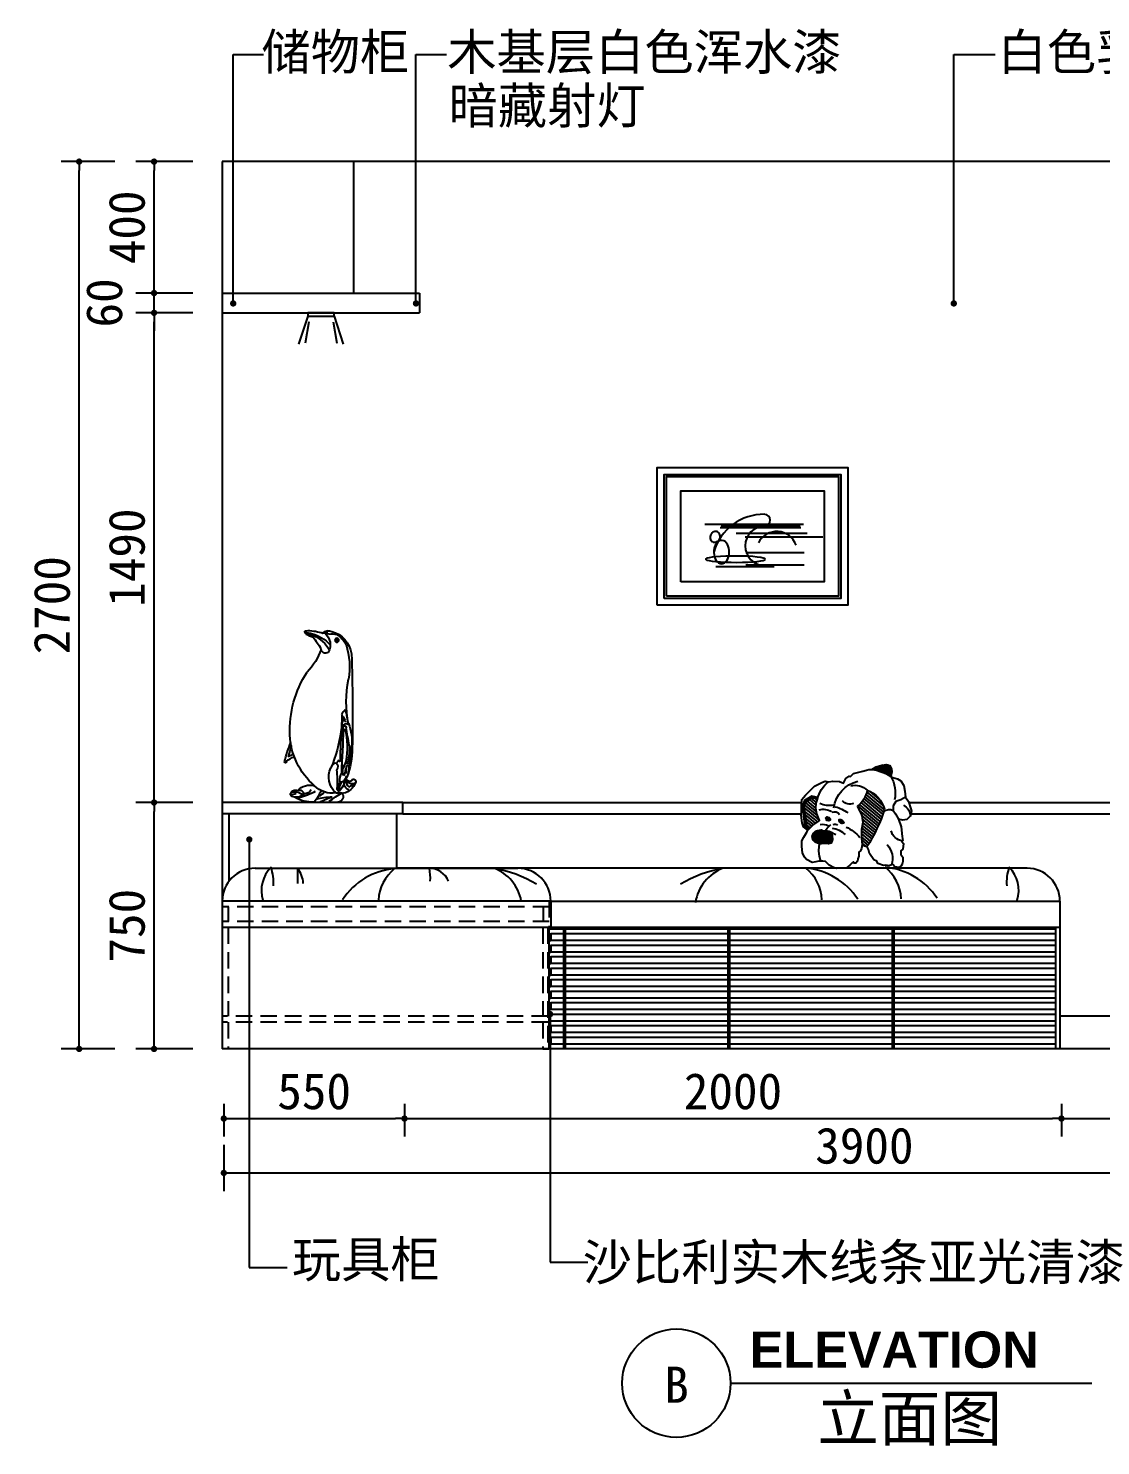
# Model space of a CAD drawing. Extents: x 5198 to 10685, y 9824 to 14137.
# Drawn here: x 5198 to 8463, y 9824 to 14137 of the extents above; entities that cross this region are included whole.
import ezdxf

# ---------------------------------------------------------------- set-up
doc = ezdxf.new("R2010")
doc.units = 0
doc.header["$MEASUREMENT"] = 0
doc.linetypes.add('HIDDENX2', pattern=[0.75, 0.5, -0.25])
doc.layers.get('0').update_dxf_attribs({"linetype": 'CONTINUOUS'})
doc.layers.get('DEFPOINTS').update_dxf_attribs({"linetype": 'CONTINUOUS'})
for name, color, linetype in [('2', 2, 'CONTINUOUS'), ('3', 3, 'CONTINUOUS'), ('4', 4, 'CONTINUOUS'), ('7', 7, 'CONTINUOUS'), ('BH', 3, 'CONTINUOUS'), ('DIM', 3, 'CONTINUOUS'), ('TEXT', 3, 'CONTINUOUS')]:
    doc.layers.add(name, color=color, linetype=linetype)
doc.styles.add('HT', font='')
doc.styles.add('HZ', font='')
doc.styles.get('HT').set_extended_font_data('Swis721 Ex BT', bold=True)
doc.styles.get('HZ').set_extended_font_data('仿宋_GB2312')
doc.dimstyles.new('BOOK', dxfattribs={"dimscale": 55, "dimtxt": 2, "dimasz": 0.5, "dimexe": 1, "dimexo": 1, "dimgap": 0.5, "dimtad": 1, "dimdec": 0, "dimzin": 0, "dimdsep": 46, "dimtxsty": 'HZ', "dimblk": 'DOT', "dimsah": 1, "dimcen": 0, "dimclrd": 256, "dimclre": 256, "dimclrt": 256, "dimadec": 0, "dimazin": 0, "dimtfac": 0.5, "dimtdec": 0, "dimtmove": 2, "dimatfit": 3, "dimfxl": 0, "dimtolj": 1, "dimtzin": 0, "dimarcsym": 0})

# ---------------------------------------------------------------- blocks, each defined once
blk = doc.blocks.new('DOT')
at = {"color": 0, "linetype": 'ByBlock'}
blk.add_line((-0.35, 0), (-1, 0), dxfattribs=at)
at = {"color": 0, "linetype": 'ByBlock', "const_width": 0.35}
blk.add_lwpolyline([(-0.175, 0, 1), (0.175, 0, 1)], format="xyb", close=True, dxfattribs=at)
blk = doc.blocks.new('_DOT')
at = {"color": 0, "linetype": 'ByBlock'}
blk.add_line((-0.35, 0), (-1, 0), dxfattribs=at)
at = {"color": 0, "linetype": 'ByBlock', "const_width": 0.35}
blk.add_lwpolyline([(-0.175, 0, 1), (0.175, 0, 1)], format="xyb", close=True, dxfattribs=at)
blk = doc.blocks.new('*D11')
at = {"linetype": 'ByBlock'}
for p, q in [((15090.6, 3052.5), (15090.6, 2912.1)), ((18990.6, 3052.5), (18990.6, 2912.1)), ((15118.1, 2967.1), (18963.1, 2967.1))]:
    blk.add_line(p, q, dxfattribs=at)
at = {"layer": 'DEFPOINTS', "color": 0, "linetype": 'ByBlock'}
for p in [(15090.6, 3107.5), (18990.6, 3107.5), (18990.6, 2967.1)]:
    blk.add_point(p, dxfattribs=at)
at = {"linetype": 'ByBlock', "xscale": 27.5, "yscale": 27.5, "zscale": 27.5, "rotation": 180}
blk.add_blockref('_DOT', (15090.6, 2967.1), dxfattribs=at)
at = {"linetype": 'ByBlock', "xscale": 27.5, "yscale": 27.5, "zscale": 27.5}
blk.add_blockref('_DOT', (18990.6, 2967.1), dxfattribs=at)
at = {"linetype": 'ByBlock', "insert": (17040.6, 3049.6), "char_height": 110, "attachment_point": 5, "style": 'HZ'}
blk.add_mtext('\\A1;3900', dxfattribs=at)
blk = doc.blocks.new('*D8')
at = {"linetype": 'ByBlock'}
for p, q in [((17640.6, 3177.6), (17640.6, 3077.7)), ((15668.1, 3132.7), (17613.1, 3132.7))]:
    blk.add_line(p, q, dxfattribs=at)
at = {"layer": 'DEFPOINTS', "color": 0, "linetype": 'ByBlock'}
for p in [(15640.6, 3232.6), (17640.6, 3232.6), (17640.6, 3132.7)]:
    blk.add_point(p, dxfattribs=at)
at = {"linetype": 'ByBlock', "xscale": 27.5, "yscale": 27.5, "zscale": 27.5, "rotation": 180}
blk.add_blockref('_DOT', (15640.6, 3132.7), dxfattribs=at)
at = {"linetype": 'ByBlock', "xscale": 27.5, "yscale": 27.5, "zscale": 27.5}
blk.add_blockref('_DOT', (17640.6, 3132.7), dxfattribs=at)
at = {"linetype": 'ByBlock', "insert": (16640.6, 3215.2), "char_height": 110, "attachment_point": 5, "style": 'HZ'}
blk.add_mtext('\\A1;2000', dxfattribs=at)
blk = doc.blocks.new('*D13')
at = {"linetype": 'ByBlock'}
for p, q in [((5461.5, 13731.5), (5298.2, 13731.5)), ((5353.2, 11059), (5353.2, 13704)), ((5461.5, 11031.5), (5298.2, 11031.5))]:
    blk.add_line(p, q, dxfattribs=at)
at = {"layer": 'DEFPOINTS', "color": 0, "linetype": 'ByBlock'}
for p in [(5353.2, 13731.5), (5516.5, 13731.5), (5516.5, 11031.5)]:
    blk.add_point(p, dxfattribs=at)
at = {"linetype": 'ByBlock', "xscale": 27.5, "yscale": 27.5, "zscale": 27.5}
for p, rotation in [((5353.2, 13731.5), 90), ((5353.2, 11031.5), 270)]:
    blk.add_blockref('_DOT', p, dxfattribs=dict(at, rotation=rotation))
at = {"linetype": 'ByBlock', "insert": (5270.7, 12381.5), "char_height": 110, "attachment_point": 5, "rotation": 90, "style": 'HZ'}
blk.add_mtext('\\A1;2700', dxfattribs=at)
blk = doc.blocks.new('*D16')
at = {"linetype": 'ByBlock'}
for p, q in [((5699.7, 13271.5), (5526.2, 13271.5)), ((5581.2, 11809), (5581.2, 13244))]:
    blk.add_line(p, q, dxfattribs=at)
at = {"layer": 'DEFPOINTS', "color": 0, "linetype": 'ByBlock'}
for p in [(5581.2, 13271.5), (5754.7, 13271.5), (5754.7, 11781.5)]:
    blk.add_point(p, dxfattribs=at)
at = {"linetype": 'ByBlock', "xscale": 27.5, "yscale": 27.5, "zscale": 27.5}
for p, rotation in [((5581.2, 13271.5), 90), ((5581.2, 11781.5), 270)]:
    blk.add_blockref('_DOT', p, dxfattribs=dict(at, rotation=rotation))
at = {"linetype": 'ByBlock', "insert": (5498.7, 12526.5), "char_height": 110, "attachment_point": 5, "rotation": 90, "style": 'HZ'}
blk.add_mtext('\\A1;1490', dxfattribs=at)
blk = doc.blocks.new('*D15')
at = {"linetype": 'ByBlock'}
for p, q in [((5699.7, 11781.5), (5526.2, 11781.5)), ((5581.2, 11059), (5581.2, 11754)), ((5699.7, 11031.5), (5526.2, 11031.5))]:
    blk.add_line(p, q, dxfattribs=at)
at = {"layer": 'DEFPOINTS', "color": 0, "linetype": 'ByBlock'}
for p in [(5581.2, 11781.5), (5754.7, 11781.5), (5754.7, 11031.5)]:
    blk.add_point(p, dxfattribs=at)
at = {"linetype": 'ByBlock', "xscale": 27.5, "yscale": 27.5, "zscale": 27.5}
for p, rotation in [((5581.2, 11781.5), 90), ((5581.2, 11031.5), 270)]:
    blk.add_blockref('_DOT', p, dxfattribs=dict(at, rotation=rotation))
at = {"linetype": 'ByBlock', "insert": (5498.7, 11406.5), "char_height": 110, "attachment_point": 5, "rotation": 90, "style": 'HZ'}
blk.add_mtext('\\A1;750', dxfattribs=at)
blk = doc.blocks.new('*D7')
at = {"linetype": 'ByBlock'}
for p, q in [((15090.6, 3177.6), (15090.6, 3077.7)), ((15640.6, 3177.6), (15640.6, 3077.7)), ((15118.1, 3132.7), (15613.1, 3132.7))]:
    blk.add_line(p, q, dxfattribs=at)
at = {"layer": 'DEFPOINTS', "color": 0, "linetype": 'ByBlock'}
for p in [(15090.6, 3232.6), (15640.6, 3232.6), (15640.6, 3132.7)]:
    blk.add_point(p, dxfattribs=at)
at = {"linetype": 'ByBlock', "xscale": 27.5, "yscale": 27.5, "zscale": 27.5, "rotation": 180}
blk.add_blockref('_DOT', (15090.6, 3132.7), dxfattribs=at)
at = {"linetype": 'ByBlock', "xscale": 27.5, "yscale": 27.5, "zscale": 27.5}
blk.add_blockref('_DOT', (15640.6, 3132.7), dxfattribs=at)
at = {"linetype": 'ByBlock', "insert": (15365.6, 3215.2), "char_height": 110, "attachment_point": 5, "style": 'HZ'}
blk.add_mtext('\\A1;550', dxfattribs=at)
blk = doc.blocks.new('企鹅')
at = {"layer": '3'}
h = blk.add_hatch(dxfattribs=at)
h.set_pattern_fill('ANSI31', color=256, scale=2.5, style=0)
h.set_pattern_definition([(45, (2790.059, 935.148), (-5.61266, 5.61266), [])])
h.paths.add_polyline_path([(-1042, 2687, 1), (-982, 2687, 1)])
for points in [[(-297, 310, 0.550947), (-409, 376)], [(-663, 199, -0.001324), (-725, 199, -0.003732), (-1027, 200, 0.033846)]]:
    blk.add_lwpolyline(points, format="xyb", dxfattribs=at)
blk.add_circle((-1012, 2687), 29.9, dxfattribs=at)
for centre, radius, start, end in [((-879, 2726), 108, 39.3244, 120.0909), ((-538, 2821), 17.7, 281.9293, 38.6585), ((-465, 2196), 614, 104.3466, 136.5591), ((-392, 2211), 605, 103.6275, 146.3782), ((-828, 2685), 114, 73.4259, 121.2017), ((-614, 3052), 261, 269.2586, 287.7821), ((-543, 2792), 14.3, 288.8097, 52.2427), ((-534, 2803), 4.491018623147431e-11, 288.8933, 282.2417), ((-1253, 1741), 4.092726157978177e-12, 83.8298, 0.898), ((3727, 512), 4992, 167.16, 169.7845), ((-1387, 1395), 335, 26.2122, 42.6148), ((-935, 1397), 208, 140.0829, 170.6161), ((747, 1499), 1834, 178.639, 186.8204), ((-497, 1140), 744, 158.6403, 186.9299), ((-10946, 2953), 9923, 349.0871, 350.6878), ((-1159, 1353), 52.2, 319.0009, 121.271), ((-12, 1046), 1158, 166.153, 190.9793), ((-1130, 1347), 24, 14.692, 197.9689), ((-1211, 1402), 117, 343.0804, 42.0073), ((-57284, -1810), 56251, 2.5076, 3.1888), ((-5809, 807), 4743, 0.3129, 6.7932), ((1128, 1591), 2224, 188.0035, 202.9047), ((33556, 5367), 35059, 187.0741, 187.7579), ((-282, 1033), 922, 177.4779, 193.5908), ((-112, 1204), 345, 228.5552, 243.8273), ((5751, 2534), 6234, 193.6011, 195.2451), ((-264, 895), 4.655004020764636e-13, 210.4902, 90), ((-1231, 804), 55.1, 333.7132, 13.5908), ((-1375, 666), 223, 352.8383, 30.4571), ((-808, 906), 350, 193.3352, 212.58), ((-852, 741), 295, 187.136, 208.3947), ((-3738, 920), 2646, 353.0667, 357.3942), ((-1052, 840), 15.1, 205.577, 41.7375), ((-986, 856), 54.9, 186.8501, 251.7984), ((-947, 746), 80.9, 134.0478, 221.7047), ((604, 508), 1622, 173.4659, 183.0049), ((-1003, 804), 5.684341886080801e-14, 233.5968, 90), ((-1044, 669), 141, 35.1306, 73.2615), ((-1205, 583), 319, 310.2697, 26.609), ((-222, 821), 17.2, 136.6742, 343.8972), ((-206, 816), 2.435069245430062e-11, 193.7621, 197.7052), ((-1266, 513), 38.1, 62.7484, 211.762), ((-1250, 561), 83.8, 234.4371, 339.2078), ((-2714, -1784), 2681, 55.7029, 58.1394), ((-1241, 498), 77.2, 299.4351, 25.6989), ((-1218, 483), 96.4, 284.1894, 53.4793), ((-720, 650), 436, 186.4822, 220.9342), ((-1043, 612), 111, 185.4381, 264.6329), ((-1317, 374), 268, 357.8724, 32.4114), ((-1446, 503), 389, 0.9661, 22.3292), ((-189, 769), 905, 197.2098, 203.949), ((-944, 725), 390, 261.776, 315.2559), ((-1195, 389), 1.13686837721616e-13, 118.3789, 270), ((-1048, 61), 283, 80.1689, 103.9169), ((-1099, 244), 2.273736754432321e-13, 270, 85.1563), ((-2346, -1887), 2553, 55.3556, 60.6467), ((-1062, 410), 47.3, 285.2054, 15.2436), ((-1023, -1183), 1466, 77.01, 86.7958), ((-1339, -893), 1239, 61.8282, 71.2694), ((-637, 505), 236, 219.1967, 249.0465), ((-62, 671), 765, 202.597, 218.1974), ((-51, 1594), 1385, 243.0274, 253.7595), ((-639, 761), 563, 267.6144, 299.8234), ((-493, 470), 148, 213.1897, 265.5712), ((-438, 315), 67.7, 65.3087, 173.5822), ((-375, 464), 192, 227.5609, 274.6333), ((-367, 180), 178, 69.5985, 132.9589), ((-438, 264), 2.876074777458034e-12, 90, 71.7691), ((-438, 264), 2.728484105318785e-12, 182.3859, 90.0477), ((-521, 136), 153, 45.6354, 57.2483), ((-306, 467), 157, 240.0346, 273.2124), ((-384, 384), 114, 282.328, 319.5368)]:
    blk.add_arc(centre, radius, start, end, dxfattribs=at)
at = {"layer": '7'}
blk.add_lwpolyline([(-524, 2832, -0.021768), (-569, 2836, 0.07805), (-796, 2794, 0.059076)], format="xyb", dxfattribs=at)
for centre, radius, start, end in [((-793, 2869), 84.8, 202.7883, 241.2568), ((-830, 2423), 410, 104.5086, 172.0671), ((-61, 2276), 1146, 162.4939, 189.5131), ((-792, 2434), 406, 122.0147, 152.6211), ((-919, 1936), 847, 87.8919, 96.053), ((-677, 2618), 233, 129.2025, 210.303), ((211, 2011), 1120, 139.9184, 150.7668), ((1668, -2595), 5809, 112.3284, 113.4849), ((29938, 1408), 31193, 178.0327, 179.3895), ((-838, 2559), 71.4, 235.1978, 359.5594), ((165, 2884), 995, 199.8965, 223.6861), ((-1946, 1294), 1658, 357.782, 32.9726), ((-3078, 1731), 1921, 350.0208, 10.6905), ((33311, 1584), 34564, 179.7398, 180.9175), ((-1386, 1281), 1099, 310.9061, 357.3189), ((-2295, 296), 2153, 13.9738, 22.4666), ((9, 1030), 1257, 179.9699, 200.938), ((-644, 247), 711, 55.0503, 66.1554), ((-1067, 576), 245, 199.7664, 258.6737), ((-1206, 560), 44.9, 197.2084, 26.3455), ((-598, 206), 254, 42.0342, 105.6254), ((-1022, 288), 88.4, 144.8284, 266.9403)]:
    blk.add_arc(centre, radius, start, end, dxfattribs=at)
blk = doc.blocks.new('*D14')
at = {"linetype": 'ByBlock'}
for p, q in [((5699.7, 13731.5), (5526.2, 13731.5)), ((5581.2, 13359), (5581.2, 13704))]:
    blk.add_line(p, q, dxfattribs=at)
at = {"layer": 'DEFPOINTS', "color": 0, "linetype": 'ByBlock'}
for p in [(5581.2, 13731.5), (5754.7, 13731.5), (5754.7, 13331.5)]:
    blk.add_point(p, dxfattribs=at)
at = {"linetype": 'ByBlock', "xscale": 27.5, "yscale": 27.5, "zscale": 27.5}
for p, rotation in [((5581.2, 13731.5), 90), ((5581.2, 13331.5), 270)]:
    blk.add_blockref('_DOT', p, dxfattribs=dict(at, rotation=rotation))
at = {"linetype": 'ByBlock', "insert": (5498.7, 13531.5), "char_height": 110, "attachment_point": 5, "rotation": 90, "style": 'HZ'}
blk.add_mtext('\\A1;400', dxfattribs=at)
blk = doc.blocks.new('*D17')
at = {"linetype": 'ByBlock'}
for p, q in [((5581.2, 13359), (5581.2, 13386.5)), ((5699.7, 13331.5), (5526.2, 13331.5)), ((5581.2, 13271.5), (5581.2, 13331.5)), ((5581.2, 13271.5), (5581.2, 13331.5)), ((5581.2, 13244), (5581.2, 13216.5))]:
    blk.add_line(p, q, dxfattribs=at)
at = {"layer": 'DEFPOINTS', "color": 0, "linetype": 'ByBlock'}
for p in [(5581.2, 13331.5), (5754.7, 13331.5), (5754.7, 13271.5)]:
    blk.add_point(p, dxfattribs=at)
at = {"linetype": 'ByBlock', "xscale": 27.5, "yscale": 27.5, "zscale": 27.5}
for p, rotation in [((5581.2, 13331.5), 270), ((5581.2, 13271.5), 90)]:
    blk.add_blockref('_DOT', p, dxfattribs=dict(at, rotation=rotation))
at = {"linetype": 'ByBlock', "insert": (5429.9, 13301.5), "char_height": 110, "attachment_point": 5, "rotation": 90, "style": 'HZ'}
blk.add_mtext('\\A1;60', dxfattribs=at)
blk = doc.blocks.new('灯-2')
at = {"layer": '3', "color": 3}
for p, q in [((-40, -10), (-68, -95.9)), ((-37.5, -27.9), (-48, -92.4)), ((37.5, -27.9), (48, -92.4)), ((40, -10), (68, -95.9))]:
    blk.add_line(p, q, dxfattribs=at)
blk.add_lwpolyline([(-40, -10), (40, -10), (40, 0), (-40, 0)], close=True, dxfattribs=at)
blk = doc.blocks.new('画-13')
at = {"layer": '3'}
for p, q in [((-252.2, 144.1), (-101.7, 144.1)), ((-228.7, 138.8), (-106, 138.8)), ((-227, 141.5), (-106.9, 141.5)), ((-204.3, 130.2), (-96.4, 130.2)), ((-190.4, 124.9), (-72.1, 124.9)), ((-189.5, 100.6), (-100.8, 100.6)), ((-235.1, 79.6), (-146.4, 79.6)), ((-189.5, 81.8), (-100.8, 81.8))]:
    blk.add_line(p, q, dxfattribs=at)
for points in [[(-313.8, 31), (-313.8, 219.7), (-44.8, 219.7), (-44.8, 31)], [(-310.4, 34.5), (-310.4, 216.2), (-48.3, 216.2), (-48.3, 34.5)]]:
    blk.add_lwpolyline(points, close=True, dxfattribs=at)
at = {"layer": '3', "flags": 128}
for points in [[(-240.6, 117.3), (-239.3, 116.7), (-237.9, 116.4), (-236.5, 116.4), (-235, 116.7), (-233.6, 117.3), (-232.3, 118.1), (-231.1, 119.1), (-230.1, 120.4), (-229.3, 121.8), (-228.8, 123.3), (-228.6, 124.9), (-228.6, 126.4), (-228.9, 127.9), (-229.5, 129.3), (-230.3, 130.4), (-231.3, 131.4), (-232.5, 132.1), (-233.9, 132.6), (-235.3, 132.8), (-236.8, 132.6), (-238.2, 132.2), (-239.6, 131.5), (-240.8, 130.6), (-241.9, 129.4), (-242.8, 128.1), (-243.5, 126.6), (-243.9, 125.1), (-244, 123.5), (-243.8, 122), (-243.4, 120.6), (-242.7, 119.3), (-241.7, 118.2)], [(-226.5, 83.6), (-224.3, 84), (-222.2, 84.9), (-220.2, 86.5), (-218.4, 88.6), (-216.9, 91.1), (-215.8, 94.1), (-215.1, 97.3), (-214.8, 100.6), (-214.9, 104), (-215.4, 107.3), (-216.3, 110.4), (-217.6, 113.1), (-219.3, 115.5), (-221.1, 117.3), (-223.2, 118.6), (-225.4, 119.2), (-227.6, 119.2), (-229.8, 118.6), (-231.9, 117.3), (-233.8, 115.5), (-235.4, 113.1), (-236.7, 110.4), (-237.6, 107.3), (-238.1, 104), (-238.2, 100.6), (-237.9, 97.3), (-237.2, 94.1), (-236.1, 91.1), (-234.6, 88.6), (-232.9, 86.5), (-230.9, 84.9), (-228.7, 84)], [(-159.7, 90.6), (-160.5, 91.5), (-163, 92.4), (-166.9, 93.2), (-172.3, 93.9), (-178.8, 94.5), (-186.3, 95), (-194.5, 95.3), (-203, 95.4), (-211.7, 95.3), (-220.1, 95.1), (-227.9, 94.7), (-235, 94.2), (-241, 93.6), (-245.6, 92.8), (-248.8, 92), (-250.5, 91.1), (-250.5, 90.1), (-248.8, 89.3), (-245.6, 88.4), (-241, 87.6), (-235, 87), (-227.9, 86.5), (-220.1, 86.1), (-211.7, 85.9), (-203, 85.8), (-194.5, 86), (-186.3, 86.3), (-178.8, 86.7), (-172.3, 87.3), (-166.9, 88), (-163, 88.8), (-160.5, 89.7)]]:
    blk.add_lwpolyline(points, close=True, dxfattribs=at)
at = {"layer": '3'}
for centre, radius, start, end in [((-162.4, 80), 78.9, 88.8714, 164.1974), ((-161, 150.1), 8.69, 271.1286, 88.8714), ((-160.2, 111), 30.4, 91.1286, 268.8714), ((-142.4, 101.6), 31.2, 19.338, 153.7319)]:
    blk.add_arc(centre, radius, start, end, dxfattribs=at)
at = {"layer": '7'}
for points in [[(-324.3, 20.5), (-324.3, 230.2), (-34.3, 230.2), (-34.3, 20.5)], [(-288.5, 56.3), (-288.5, 194.4), (-70.1, 194.4), (-70.1, 56.3)]]:
    blk.add_lwpolyline(points, close=True, dxfattribs=at)
blk = doc.blocks.new('*D9')
at = {"linetype": 'ByBlock'}
for p, q in [((18440.6, 3177.6), (18440.6, 3077.7)), ((17668.1, 3132.7), (18413.1, 3132.7))]:
    blk.add_line(p, q, dxfattribs=at)
at = {"layer": 'DEFPOINTS', "color": 0, "linetype": 'ByBlock'}
for p in [(17640.6, 3232.6), (18440.6, 3232.6), (18440.6, 3132.7)]:
    blk.add_point(p, dxfattribs=at)
at = {"linetype": 'ByBlock', "xscale": 27.5, "yscale": 27.5, "zscale": 27.5, "rotation": 180}
blk.add_blockref('_DOT', (17640.6, 3132.7), dxfattribs=at)
at = {"linetype": 'ByBlock', "xscale": 27.5, "yscale": 27.5, "zscale": 27.5}
blk.add_blockref('_DOT', (18440.6, 3132.7), dxfattribs=at)
at = {"linetype": 'ByBlock', "insert": (18040.6, 3215.2), "char_height": 110, "attachment_point": 5, "style": 'HZ'}
blk.add_mtext('\\A1;800', dxfattribs=at)
blk = doc.blocks.new('玩具狗01')
at = {"layer": '3'}
h = blk.add_hatch(dxfattribs=at)
h.set_pattern_fill('ANSI31', color=256, scale=40, style=0)
h.set_pattern_definition([(45, (10708.7394, 10456.5774), (-3.5355339, 3.5355339), [])])
h.paths.add_polyline_path([(213.1, 164.5), (212.2, 153.4), (207.6, 139.1), (211.7, 136.3), (222.8, 130.3), (230.3, 124.3), (236.7, 133.1), (236.3, 146.5), (237.6, 171.9), (232.6, 180.7), (218.7, 187.6), (207.6, 183.9), (211.3, 176.1)])
h.paths.add_polyline_path([(125.3, 161.3, -0.19505), (101.2, 193.2, 0.242355), (68.8, 149.7, 0.070869), (112.9, 74.1), (118.3, 75.7), (122.5, 79), (122.5, 93.8), (121.1, 111.8), (116.9, 125.7), (117.8, 140.9)])
at = {"layer": 'BH'}
h = blk.add_hatch(dxfattribs=at)
h.set_pattern_fill('ANSI31', color=256, scale=20, style=0)
h.set_pattern_definition([(45, (10708.7394, 10456.5774), (-1.76776695, 1.76776695), [])])
h.paths.add_polyline_path([(87.7, 235.7), (87.3, 235.7), (77.6, 240.3), (65.6, 243.1), (56.3, 243.6), (48.9, 240.8), (45.7, 233.4), (46.1, 226.9), (48, 220.4), (48.9, 217.2, -0.129501)])
h = blk.add_hatch(dxfattribs=at)
h.set_pattern_fill('ANSI31', color=256, scale=9.45, style=0)
h.set_pattern_definition([(45, (10487.1541, 9786.5977), (-0.83526989, 0.83526989), [])])
h.paths.add_polyline_path([(165.4, 131.3), (166.5, 134.7), (166, 137.1), (162.4, 136.5), (159.6, 134.9), (156.7, 130.7), (157.3, 128.4), (160.2, 128.2), (163.3, 128.9)])
h.paths.add_polyline_path([(192.1, 137.6), (193.3, 140.1), (193.5, 143.2), (192.4, 144.7), (191.3, 145), (189.2, 144.1), (186.6, 143), (184.8, 140), (185.2, 137.4), (187.7, 136.2)])
h = blk.add_hatch(dxfattribs=at)
h.set_pattern_fill('ANSI31', color=256, scale=23.625, style=0)
h.set_pattern_definition([(45, (10487.154, 9786.5977), (-2.0881747, 2.0881747), [])])
h.paths.add_polyline_path([(202.9, 116.4), (193.4, 115.5), (190.2, 114.5), (187.2, 112.1), (185.4, 109.9), (183.7, 104.1), (184.2, 96.4), (187.7, 89), (193.4, 87.8), (202.2, 89.8), (207.8, 89.1), (212.7, 89.8), (220.8, 94.3), (225.1, 98.9), (226.1, 106.4), (223.1, 113.4), (218.1, 117), (213.5, 118.4), (206.2, 118.9)])
at = {"layer": '3'}
for points in [[(206.4, 187.4), (219, 191.6), (235.2, 183.5), (241.4, 172.8), (239.9, 146.4), (240.4, 131.9), (233.3, 122.2)], [(207.6, 183.9), (218.7, 187.6), (232.6, 180.7), (237.6, 171.9), (236.3, 146.5), (236.7, 133.1), (230.3, 124.3)], [(22.1, 171), (32.3, 165.9), (43.4, 163.6), (49.8, 155.3), (50.8, 145.1), (46.6, 138.1), (41, 126.1)]]:
    blk.add_lwpolyline(points, dxfattribs=at)
for centre, radius, start, end in [((107.2, 188.6), 64.9, 153.8201, 198.7172), ((103.4, 152.8), 84.3, 96.5504, 130.2469), ((108.9, 146.4), 68.3, 13.8058, 81.1251), ((129.6, 168.1), 37.9, 81.9242, 138.6468), ((42, 132), 26.5, 122.0242, 184.7431), ((138.6, 188.3), 21.1, 252.7459, 323.1507), ((198.2, 94.1), 75.4, 110.6695, 133.2774), ((175.4, 142), 12.4, 71.4395, 153.7498), ((179, 218.9), 51, 264.8201, 299.1739), ((200, 131.2), 30.7, 78.2057, 129.1755), ((59.9, 133.2), 15, 50.2714, 127.4674), ((192.1, 75.4), 45.8, 101.9923, 141.4631), ((176.7, 121), 7.31, 67.3015, 144.5518), ((145.9, 70.4), 69.2, 345.4971, 56.1391), ((204.2, 104.2), 26.2, 83.8153, 124.2238), ((30, 107.5), 29.4, 284.022, 351.6868), ((185.4, 57.2), 70.3, 117.3055, 147.4343), ((305.1, -95.7), 239.5, 119.1845, 122.6804), ((196, 101.2), 9.7, 252.1454, 54.2506), ((204.8, 100), 8.69, 257.9313, 5.2991), ((202.1, 103.8), 11.8, 344.9699, 72.3754), ((214.4, 107.1), 6.43, 261.5855, 352.1187), ((106.3, 48.3), 45, 143.7471, 202.0979)]:
    blk.add_arc(centre, radius, start, end, dxfattribs=at)
at = {"layer": '7'}
for points in [[(48.9, 217.2), (44.7, 214.4), (35, 210.7), (28.6, 206.1), (23.5, 195.9), (22.1, 183.5), (22.1, 171), (16.5, 161.3), (12.8, 145.5), (11.9, 140.5), (15.6, 129.8), (23.5, 123.4), (32.3, 122.9), (41, 126.1), (37.3, 109.5), (36.9, 88.7), (36, 79.9), (38.3, 78.1), (35.5, 73.9), (37.8, 62.3), (42.4, 58.6), (42.9, 51.2), (39.7, 45.2), (40.6, 36.4), (42, 30.9), (44.7, 27.2), (49.8, 24), (58.2, 26.3), (61.9, 31.4), (64.6, 31.4), (69.7, 29.5), (77.1, 31.8), (81.8, 31.4), (93.3, 36.9), (95.2, 42), (101.2, 45.2), (109, 59.6), (110.4, 68.3), (112.3, 73.9), (118.3, 75.7), (122.5, 79), (124.8, 71.6), (127.1, 66.5), (130.8, 64.6), (132.2, 55.9), (134.5, 50.8), (135.9, 45.7), (139.6, 42), (142.8, 42.5), (144.2, 45.2), (147.4, 43.4), (152.5, 38.8), (160.4, 34.1), (163.6, 33.2), (172, 34.1), (180.3, 34.6), (187.7, 36.9), (196, 42.9), (203.4, 51.7), (208.5, 52.6), (217.3, 53.6), (223.8, 52.6), (231.6, 52.2), (242.7, 59.1), (246.4, 64.6), (249.7, 73.9), (249.7, 87.8), (248.8, 99.8), (244.1, 107.2), (236.3, 116.4), (234.4, 121), (242.3, 128.9), (244.6, 137.2), (245.1, 153.9), (243.7, 162.2), (242.7, 175.1), (240.4, 186.2), (232.1, 194.6), (223.8, 201.9), (211.3, 211.7), (193.7, 219.1), (187.7, 220.4), (180.8, 218.6), (171.5, 219.1), (157.6, 216.7), (149.8, 212.6), (144.2, 221.8), (136.3, 226), (133.6, 225.5), (126.6, 230.6), (106.7, 234.3), (98.9, 235.7), (93.8, 236.6), (90.1, 235.7), (87.3, 235.7), (77.6, 240.3), (65.6, 243.1), (56.3, 243.6), (48.9, 240.8), (45.7, 233.4), (46.1, 226.9), (48, 220.4), (48.9, 217.2)], [(234.4, 121), (222.8, 130.3), (211.7, 136.3), (207.6, 139.1), (212.2, 153.4), (213.1, 164.5), (211.3, 176.1), (207.6, 183.9)], [(125.3, 161.3), (117.8, 140.9), (116.9, 125.7), (121.1, 111.8), (122.5, 93.8), (122.5, 79)], [(159.6, 134.9), (156.7, 130.7), (157.3, 128.4), (160.2, 128.2), (163.3, 128.9), (165.4, 131.3), (166.5, 134.7), (166, 137.1), (162.4, 136.5), (159.6, 134.9)], [(186.6, 143), (184.8, 140), (185.2, 137.4), (187.7, 136.2), (192.1, 137.6), (193.3, 140.1), (193.5, 143.2), (192.4, 144.7), (191.3, 145), (189.2, 144.1), (186.6, 143)], [(202.9, 116.4), (193.4, 115.5), (190.2, 114.5), (187.2, 112.1), (185.4, 109.9), (183.7, 104.1), (184.2, 96.4), (187.7, 89), (193.4, 87.8), (202.2, 89.8), (207.8, 89.1), (212.7, 89.8), (220.8, 94.3), (225.1, 98.9), (226.1, 106.4), (223.1, 113.4), (218.1, 117), (213.5, 118.4), (206.2, 118.9), (202.9, 116.4)]]:
    blk.add_lwpolyline(points, dxfattribs=at)
for centre, radius, start, end in [((147.7, 165.3), 62.7, 17.2563, 58.2102), ((127.2, 140), 59.2, 116.0614, 170.5544), ((152.6, 206.9), 53.2, 194.9464, 239.0942), ((356.3, 266.8), 310.4, 202.1624, 218.3772)]:
    blk.add_arc(centre, radius, start, end, dxfattribs=at)
blk = doc.blocks.new('狗02')
at = {"layer": '3'}
blk.add_blockref('玩具狗01', (-47.2, -23.6), dxfattribs=at)

msp = doc.modelspace()

# ---------------------------------------------------------------- linework, layer by layer
at = {"layer": '2', "color": 1}
msp.add_line((9688.8, 11031.5), (5788.8, 11031.5), dxfattribs=at)
at = {"layer": '3'}
for p, q in [((6338.8, 11781.5), (7552.6, 11781.5)), ((7878.9, 11781.5), (9138.8, 11781.5)), ((6338.8, 11746.5), (7551.3, 11746.5)), ((7885.1, 11746.5), (9138.8, 11746.5)), ((6788.8, 11396.5), (6782.8, 11396.5)), ((6782.8, 11396.5), (6828.8, 11396.5)), ((6828.8, 11031.5), (6828.8, 11401.5)), ((6833.8, 11031.5), (6833.8, 11401.5)), ((6833.8, 11396.5), (7328.8, 11396.5)), ((7328.8, 11396.5), (6881.3, 11396.5)), ((7328.8, 11031.5), (7328.8, 11401.5)), ((7333.8, 11031.5), (7333.8, 11401.5)), ((7333.8, 11396.5), (7828.8, 11396.5)), ((7828.8, 11031.5), (7828.8, 11401.5)), ((7833.8, 11031.5), (7833.8, 11401.5)), ((7833.8, 11396.5), (8326.3, 11396.5)), ((8326.3, 11031.5), (8326.3, 11401.5)), ((6828.8, 11381.5), (6788.8, 11381.5)), ((6828.8, 11361.5), (6788.8, 11361.5)), ((6828.8, 11346.5), (6788.8, 11346.5)), ((7328.8, 11381.5), (6833.8, 11381.5)), ((7328.8, 11361.5), (6833.8, 11361.5)), ((7328.8, 11346.5), (6833.8, 11346.5)), ((7328.8, 11381.5), (6881.3, 11381.5)), ((7328.8, 11361.5), (6881.3, 11361.5)), ((7328.8, 11346.5), (6881.3, 11346.5)), ((7828.8, 11381.5), (7333.8, 11381.5)), ((7828.8, 11361.5), (7333.8, 11361.5)), ((7828.8, 11346.5), (7333.8, 11346.5)), ((8326.3, 11381.5), (7833.8, 11381.5)), ((8326.3, 11361.5), (7833.8, 11361.5)), ((8326.3, 11346.5), (7833.8, 11346.5)), ((6828.8, 11326.5), (6788.8, 11326.5)), ((6828.8, 11311.5), (6788.8, 11311.5)), ((7328.8, 11326.5), (6833.8, 11326.5)), ((7328.8, 11311.5), (6833.8, 11311.5)), ((7328.8, 11326.5), (6881.3, 11326.5)), ((7328.8, 11311.5), (6881.3, 11311.5)), ((7828.8, 11326.5), (7333.8, 11326.5)), ((7828.8, 11311.5), (7333.8, 11311.5)), ((8326.3, 11326.5), (7833.8, 11326.5)), ((8326.3, 11311.5), (7833.8, 11311.5)), ((6828.8, 11291.5), (6788.8, 11291.5)), ((6828.8, 11276.5), (6788.8, 11276.5)), ((6828.8, 11256.5), (6788.8, 11256.5)), ((7328.8, 11291.5), (6833.8, 11291.5)), ((7328.8, 11276.5), (6833.8, 11276.5)), ((7328.8, 11256.5), (6833.8, 11256.5)), ((7328.8, 11291.5), (6881.3, 11291.5)), ((7328.8, 11276.5), (6881.3, 11276.5)), ((7328.8, 11256.5), (6881.3, 11256.5)), ((7828.8, 11291.5), (7333.8, 11291.5)), ((7828.8, 11276.5), (7333.8, 11276.5)), ((7828.8, 11256.5), (7333.8, 11256.5)), ((8326.3, 11291.5), (7833.8, 11291.5)), ((8326.3, 11276.5), (7833.8, 11276.5)), ((8326.3, 11256.5), (7833.8, 11256.5)), ((6828.8, 11241.5), (6788.8, 11241.5)), ((6828.8, 11221.5), (6788.8, 11221.5)), ((7328.8, 11241.5), (6833.8, 11241.5)), ((7328.8, 11221.5), (6833.8, 11221.5)), ((7328.8, 11241.5), (6881.3, 11241.5)), ((7328.8, 11221.5), (6881.3, 11221.5)), ((7828.8, 11241.5), (7333.8, 11241.5)), ((7828.8, 11221.5), (7333.8, 11221.5)), ((8326.3, 11241.5), (7833.8, 11241.5)), ((8326.3, 11221.5), (7833.8, 11221.5)), ((6828.8, 11206.5), (6788.8, 11206.5)), ((6828.8, 11186.5), (6788.8, 11186.5)), ((6828.8, 11171.5), (6788.8, 11171.5)), ((7328.8, 11206.5), (6833.8, 11206.5)), ((7328.8, 11186.5), (6833.8, 11186.5)), ((7328.8, 11171.5), (6833.8, 11171.5)), ((7328.8, 11206.5), (6881.3, 11206.5)), ((7328.8, 11186.5), (6881.3, 11186.5)), ((7328.8, 11171.5), (6881.3, 11171.5)), ((7828.8, 11206.5), (7333.8, 11206.5)), ((7828.8, 11186.5), (7333.8, 11186.5)), ((7828.8, 11171.5), (7333.8, 11171.5)), ((8326.3, 11206.5), (7833.8, 11206.5)), ((8326.3, 11186.5), (7833.8, 11186.5)), ((8326.3, 11171.5), (7833.8, 11171.5)), ((6828.8, 11151.5), (6788.8, 11151.5)), ((6828.8, 11136.5), (6788.8, 11136.5)), ((7328.8, 11151.5), (6833.8, 11151.5)), ((7328.8, 11136.5), (6833.8, 11136.5)), ((7328.8, 11151.5), (6881.3, 11151.5)), ((7328.8, 11136.5), (6881.3, 11136.5)), ((7828.8, 11151.5), (7333.8, 11151.5)), ((7828.8, 11136.5), (7333.8, 11136.5)), ((8326.3, 11151.5), (7833.8, 11151.5)), ((8326.3, 11136.5), (7833.8, 11136.5)), ((6828.8, 11116.5), (6786.9, 11116.5)), ((6828.8, 11101.5), (6788.8, 11101.5)), ((7328.8, 11116.5), (6833.8, 11116.5)), ((7328.8, 11101.5), (6833.8, 11101.5)), ((7328.8, 11116.5), (6881.3, 11116.5)), ((7328.8, 11101.5), (6881.3, 11101.5)), ((7828.8, 11116.5), (7333.8, 11116.5)), ((7828.8, 11101.5), (7333.8, 11101.5)), ((8326.3, 11116.5), (7833.8, 11116.5)), ((8326.3, 11101.5), (7833.8, 11101.5)), ((6828.8, 11081.5), (6788.8, 11081.5)), ((6828.8, 11066.5), (6788.8, 11066.5)), ((6828.8, 11046.5), (6788.8, 11046.5)), ((7328.8, 11081.5), (6833.8, 11081.5)), ((7328.8, 11066.5), (6833.8, 11066.5)), ((7328.8, 11046.5), (6833.8, 11046.5)), ((7328.8, 11081.5), (6881.3, 11081.5)), ((7328.8, 11066.5), (6881.3, 11066.5)), ((7328.8, 11046.5), (6881.3, 11046.5)), ((7828.8, 11081.5), (7333.8, 11081.5)), ((7828.8, 11066.5), (7333.8, 11066.5)), ((7828.8, 11046.5), (7333.8, 11046.5)), ((8326.3, 11081.5), (7833.8, 11081.5)), ((8326.3, 11066.5), (7833.8, 11066.5)), ((8326.3, 11046.5), (7833.8, 11046.5))]:
    msp.add_line(p, q, dxfattribs=at)
for centre, radius, start, end in [((6007.3, 11514), 99.3, 134.8109, 197.5985), ((5797.5, 11537.9), 147.4, 355.908, 18.4118), ((5317.9, 11546.7), 701.4, 359.0724, 2.7951), ((5953.9, 11531.4), 81.4, 2.7924, 37.4926), ((6331.4, 11370.3), 210.6, 94.9111, 146.8313), ((6393.4, 11478.5), 129.3, 128.2083, 177.4466), ((6244, 11550.2), 178.4, 357.3463, 10.1081), ((6417.5, 11515.9), 65.7, 23.3707, 88.0297), ((6539.1, 11175.7), 412.9, 59.9399, 79.3785), ((6569.4, 11457.7), 132, 10.3892, 69.6825), ((7390.2, 11175.7), 412.9, 100.6215, 120.0601), ((7359.9, 11457.7), 132, 110.3175, 171.5692), ((7547.1, 11371.7), 210.6, 33.1687, 85.0889), ((7485.2, 11479.9), 129.3, 2.5534, 51.7917), ((7788.6, 11374.6), 210.6, 33.1687, 85.0889), ((7726.6, 11482.8), 129.3, 2.5534, 51.7917), ((8323.9, 11537.9), 147.4, 161.5882, 184.092), ((8114.1, 11514), 99.3, 342.4015, 45.1891)]:
    msp.add_arc(centre, radius, start, end, dxfattribs=at)
at = {"layer": '4'}
for p, q in [((9688.8, 13731.5), (5788.8, 13731.5)), ((5788.8, 13731.5), (5788.8, 11031.5)), ((6188.8, 13731.5), (6188.8, 13331.5)), ((5788.8, 13331.5), (6388.8, 13331.5)), ((6388.8, 13331.5), (6388.8, 13271.5)), ((5788.8, 13271.5), (6388.8, 13271.5)), ((6338.8, 11781.5), (5788.8, 11781.5)), ((6338.8, 11746.5), (6338.8, 11781.5)), ((6338.8, 11746.5), (5788.8, 11746.5)), ((5808.8, 11746.5), (5808.8, 11541.5)), ((6318.8, 11746.5), (6318.8, 11581.5)), ((6788.8, 11481.5), (5788.8, 11481.5)), ((6783.8, 11481.5), (8338.8, 11481.5)), ((6788.8, 11481.5), (6788.8, 11401.5)), ((8338.8, 11481.5), (8338.8, 11031.5)), ((6788.8, 11401.5), (5788.8, 11401.5)), ((8338.8, 11401.5), (6318.8, 11401.5)), ((6782.8, 11401.5), (6782.8, 11031.5))]:
    msp.add_line(p, q, dxfattribs=at)
at = {"layer": '7'}
for p, q in [((5888.8, 11581.5), (6688.8, 11581.5)), ((8238.8, 11581.5), (6318.8, 11581.5)), ((5888.8, 11481.5), (5888.8, 11481.5)), ((6788.8, 11481.5), (6788.8, 11481.5)), ((8338.8, 11481.5), (8338.8, 11481.5)), ((6782.8, 11401.5), (6782.8, 11401.5)), ((6782.8, 11381.5), (6788.8, 11381.5)), ((6782.8, 11361.5), (6788.8, 11361.5)), ((6782.8, 11346.5), (6788.8, 11346.5)), ((6788.8, 11381.5), (6788.8, 11361.5)), ((6788.8, 11346.5), (6788.8, 11326.5)), ((6782.8, 11326.5), (6788.8, 11326.5)), ((6782.8, 11311.5), (6788.8, 11311.5)), ((6788.8, 11311.5), (6788.8, 11291.5)), ((6782.8, 11291.5), (6788.8, 11291.5)), ((6782.8, 11276.5), (6788.8, 11276.5)), ((6782.8, 11256.5), (6788.8, 11256.5)), ((6788.8, 11276.5), (6788.8, 11256.5)), ((6782.8, 11241.5), (6788.8, 11241.5)), ((6782.8, 11221.5), (6788.8, 11221.5)), ((6788.8, 11241.5), (6788.8, 11221.5)), ((6782.8, 11206.5), (6788.8, 11206.5)), ((6782.8, 11186.5), (6788.8, 11186.5)), ((6782.8, 11171.5), (6788.8, 11171.5)), ((6788.8, 11206.5), (6788.8, 11186.5)), ((6788.8, 11171.5), (6788.8, 11151.5)), ((6782.8, 11151.5), (6788.8, 11151.5)), ((6782.8, 11136.5), (6788.8, 11136.5)), ((6782.8, 11131.5), (6788.8, 11131.5)), ((6788.8, 11136.5), (6788.8, 11131.5)), ((8792, 11131.5), (8338.8, 11131.5)), ((6782.8, 11101.5), (6788.8, 11101.5)), ((6788.8, 11101.5), (6788.8, 11081.5)), ((6782.8, 11081.5), (6788.8, 11081.5)), ((6782.8, 11066.5), (6788.8, 11066.5)), ((6788.8, 11046.5), (6782.8, 11046.5)), ((6788.8, 11066.5), (6788.8, 11046.5)), ((6764.8, 11031.5), (6782.8, 11031.5))]:
    msp.add_line(p, q, dxfattribs=at)
at = {"layer": '7', "linetype": 'HIDDENX2', "ltscale": 100}
for p, q in [((6783.8, 11481.5), (6783.8, 11401.5)), ((6783.8, 11463.5), (5788.8, 11463.5)), ((5806.8, 11463.5), (5806.8, 11419.5)), ((6765.8, 11463.5), (6765.8, 11419.5)), ((6783.8, 11419.5), (5788.8, 11419.5)), ((5806.8, 11401.5), (5806.8, 11131.5)), ((6764.8, 11401.5), (6764.8, 11131.5)), ((6779.8, 11401.5), (6779.8, 11031.5)), ((6779.8, 11131.5), (5788.8, 11131.5)), ((6779.8, 11113.5), (5788.8, 11113.5)), ((5806.8, 11113.5), (5806.8, 11031.5)), ((6764.8, 11113.5), (6764.8, 11031.5))]:
    msp.add_line(p, q, dxfattribs=at)
at = {"layer": '7'}
for centre, start, end in [((5888.8, 11481.5), 90, 180), ((6688.8, 11481.5), 360, 90), ((8238.8, 11481.5), 360, 90)]:
    msp.add_arc(centre, 100, start, end, dxfattribs=at)
at = {"layer": 'TEXT', "color": 6}
msp.add_line((7336.2, 10014.4), (8436.2, 10014.4), dxfattribs=at)
msp.add_circle((7171.2, 10014.4), 165, dxfattribs=at)

# ---------------------------------------------------------------- block references
at = {"xscale": -0.198, "yscale": 0.198, "zscale": 0.198}
msp.add_blockref('企鹅', (5937.4, 11743.2), dxfattribs=at)
at = {"layer": '3', "xscale": 2, "yscale": 2, "zscale": 2}
msp.add_blockref('画-13', (7761.8, 12340.5), dxfattribs=at)
at = {"layer": 'BH', "extrusion": (0, 0, -1), "xscale": 1.44, "yscale": 1.44, "zscale": -1.44, "rotation": 354.6300056921497}
msp.add_blockref('狗02', (-7852.5, 11583.1), dxfattribs=at)
at = {"layer": 'TEXT'}
msp.add_blockref('灯-2', (6089.4, 13271.5), dxfattribs=at)

# ---------------------------------------------------------------- texts
at = {"layer": 'TEXT', "style": 'HZ'}
for s, p in [('储物柜', (5908.1, 14010.3)), ('木基层白色浑水漆', (6473.7, 14010.3)), ('白色乳胶漆', (8148.9, 14010.3)), ('暗藏射灯', (6477.7, 13847.1)), ('玩具柜', (6000.8, 10336.1)), ('沙比利实木线条亚光清漆', (6886.2, 10327.8))]:
    msp.add_text(s, height=110, dxfattribs=at).set_placement(p)
at = {"layer": 'TEXT', "linetype": 'ByBlock'}
for s, height, style, p in [('ELEVATION', 110, 'HT', (7394.6, 10061.6)), ('B', 110, 'HZ', (7134.3, 9954.7)), ('立面图', 137.5, 'HZ', (7599.9, 9839.4))]:
    msp.add_text(s, height=height, dxfattribs=dict(at, style=style)).set_placement(p)

# ---------------------------------------------------------------- dimensions: what is measured, and where the dimension line sits
at = {"layer": 'DIM'}
for base, p1, p2, picture, middle in [((5353.2, 13731.5), (5516.5, 11031.5), (5516.5, 13731.5), '*D13', (5270.7, 12381.5)), ((5581.2, 11781.5), (5754.7, 11031.5), (5754.7, 11781.5), '*D15', (5498.7, 11406.5))]:
    dim = msp.add_linear_dim(base=base, p1=p1, p2=p2, angle=90, dimstyle='BOOK', dxfattribs=at)
    dim.commit()
    dim.dimension.update_dxf_attribs({"geometry": picture, "text_midpoint": middle})
for base, p1, p2, picture, middle in [((5581.2, 13731.5), (5754.7, 13331.5), (5754.7, 13731.5), '*D14', (5498.7, 13531.5)), ((5581.2, 13331.5), (5754.7, 13271.5), (5754.7, 13331.5), '*D17', (5429.9, 13301.5)), ((5581.2, 13271.5), (5754.7, 11781.5), (5754.7, 13271.5), '*D16', (5498.7, 12526.5))]:
    dim = msp.add_linear_dim(base=base, p1=p1, p2=p2, angle=90, dimstyle='BOOK', override={"dimse1": 1}, dxfattribs=at)
    dim.commit()
    dim.dimension.update_dxf_attribs({"geometry": picture, "text_midpoint": middle})
for base, p1, p2, picture, middle in [((6343.7, 10819.8), (5793.7, 10919.7), (6343.7, 10919.7), '*D7', (6068.7, 10902.3)), ((9693.7, 10654.2), (5793.7, 10794.6), (9693.7, 10794.6), '*D11', (7743.7, 10736.7))]:
    dim = msp.add_linear_dim(base=base, p1=p1, p2=p2, dimstyle='BOOK', dxfattribs=at)
    dim.commit()
    dim.dimension.update_dxf_attribs({"geometry": picture, "text_midpoint": middle, "insert": (-9297, 7687.1)})
for base, p1, p2, picture, middle in [((8343.7, 10819.8), (6343.7, 10919.7), (8343.7, 10919.7), '*D8', (7343.7, 10902.3)), ((9143.7, 10819.8), (8343.7, 10919.7), (9143.7, 10919.7), '*D9', (8743.7, 10902.3))]:
    dim = msp.add_linear_dim(base=base, p1=p1, p2=p2, dimstyle='BOOK', override={"dimse1": 1}, dxfattribs=at)
    dim.commit()
    dim.dimension.update_dxf_attribs({"geometry": picture, "text_midpoint": middle, "insert": (-9297, 7687.1)})

# ---------------------------------------------------------------- leaders
at = {"layer": 'TEXT'}
for points in [[(5822.2, 13300), (5822.2, 14057.2), (5914.6, 14057.2)], [(6378.6, 13300), (6378.6, 14057.2), (6471, 14057.2)], [(8015.8, 13300), (8015.8, 14057.2), (8141.5, 14057.2)], [(5871.2, 11668.9), (5871.2, 10366.8), (5986.1, 10366.8)], [(6786.9, 11137.5), (6786.9, 10383.2), (6901.8, 10383.2)]]:
    msp.add_leader(points, dimstyle='BOOK', override={"dimldrblk": 'DOT'}, dxfattribs=at)

doc.saveas('drawing.dxf')
